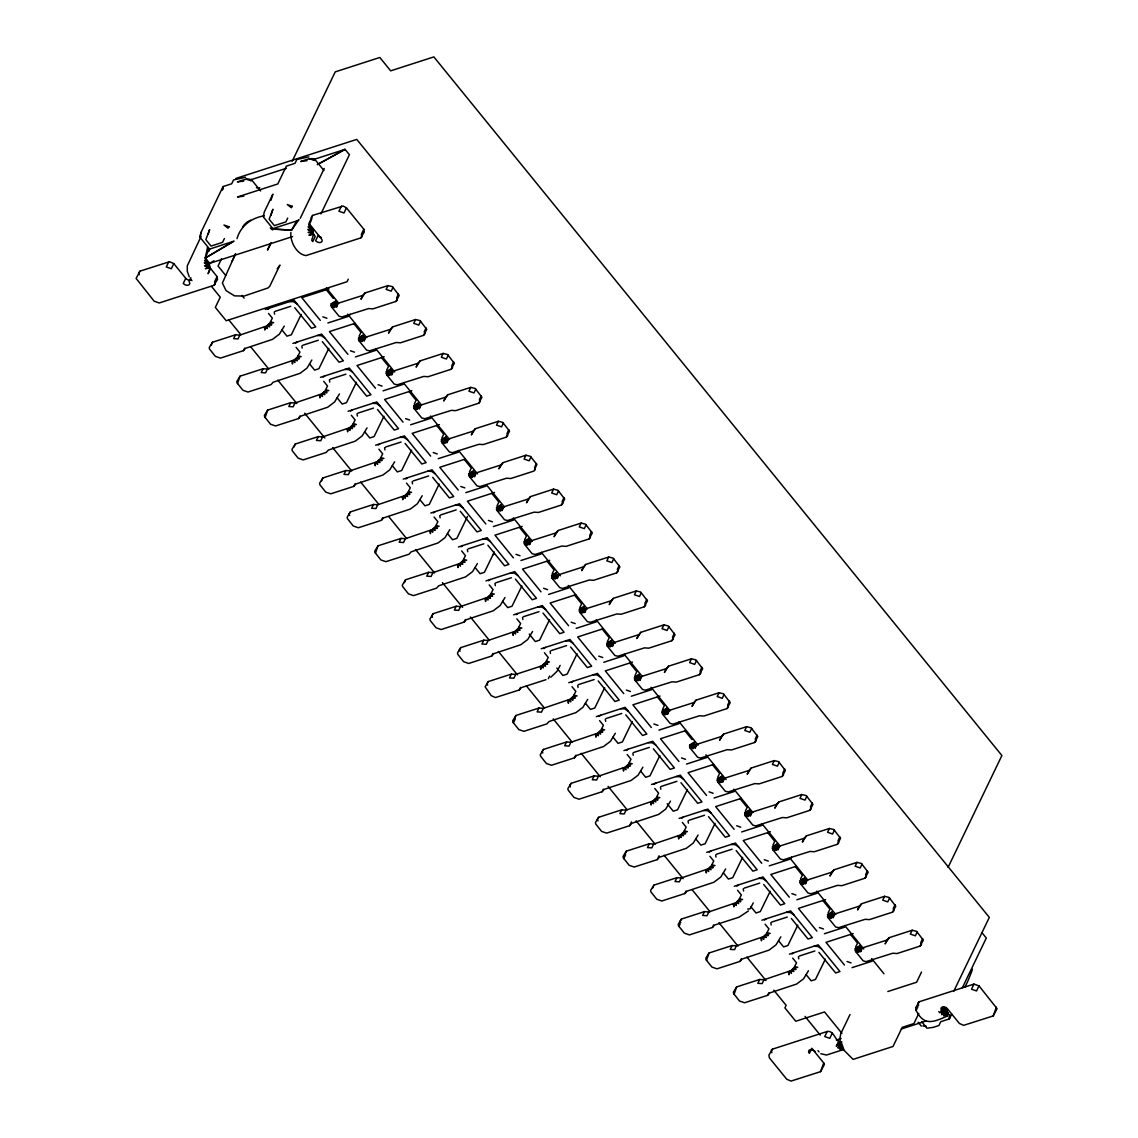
<?xml version="1.0" encoding="UTF-8"?>
<svg xmlns="http://www.w3.org/2000/svg" width="1138" height="1138" viewBox="0 0 1138 1138"><rect width="100%" height="100%" fill="white"/><g stroke="black" fill="none" stroke-linecap="round" stroke-linejoin="round"><path stroke-width="1.5" d="M290.859 232.422C290.062 241.526 296.378 254.215 305.994 255.595L360.661 237.942L361.813 237.117L361.372 234.343L363.819 229.236L346.436 207.87L343.121 206.021L312.623 215.409L311.215 217.557L311.912 219.008M200.971 232.465L200.046 237.216L200.971 232.465L223.062 186.561L231.697 183.773L233.546 179.946L245.566 177.272M222.365 190.16L223.062 186.561L223.361 188.752M274.244 311.997L274.599 314.216M301.84 345.924L302.182 348.143M329.423 379.85L329.778 382.069M357.005 413.777L357.36 416.01M384.601 447.718L384.957 449.937M412.184 481.644L412.539 483.863M439.766 515.571L440.122 517.79M467.362 549.498L467.718 551.717M494.945 583.424L495.3 585.657M522.527 617.365L522.883 619.584M550.123 651.292L550.479 653.511M577.706 685.218L578.061 687.437M605.302 719.145L605.644 721.378M632.884 753.086L633.24 755.305M660.467 787.012L660.822 789.231M688.063 820.939L688.419 823.158M715.646 854.866L716.001 857.085M743.228 888.792L743.583 891.026M770.824 922.733L771.18 924.952M798.407 956.66L798.762 958.879M208.154 234.286L209.605 229.677L205.836 239.649L211.042 246.064L222.55 242.351L224.399 238.525M270.944 200.316L272.864 194.171L264.272 212.024L263.347 216.775L263.575 215.623M270.972 215.381L272.907 209.236L269.137 219.207L274.343 225.623L285.866 221.91L287.701 218.083M270.275 227.913L272.665 229.961M324.245 168.438L300.29 218.226M972.193 969.405C973.602 967.144 966.262 985.878 964.626 987.243M349.736 315.254L350.106 314.33M791.138 858.123L791.507 857.199M210.558 268.596L208.098 273.703L210.032 267.828L205.338 268.668L209.634 266.918L204.57 265.794L209.378 265.965L204.299 262.935L209.292 265.012L204.527 260.289L209.364 264.13L209.605 263.376L205.267 258.042L234.087 241.114L208.837 249.35L205.267 258.042L209.364 264.13L210.032 267.828L217.073 276.619L217.514 279.393L213.916 285.325L159.235 302.964L154.185 301.229L136.105 278.397L139.974 271.157L169.562 261.712L173.801 263.603L185.736 278.298A3.812 2.546 25.7 0 0 190.786 280.048M277.188 268.838L279.948 265.097L269.72 286.307L267.985 287.957L244.044 296.065L234.499 295.866L226.064 290.617L222.379 283.063L235.552 253.746M548.345 678.689L549.597 675.986M271.015 242.65L267.501 250.076L270.645 243.731M168.751 261.868L166.29 266.961L171.34 268.71L173.801 263.603M201.099 236.405L187.272 265.865L187.301 271.37L189.278 276.947M185.736 278.298L183.289 283.405A3.812 2.546 25.7 0 0 188.339 285.14A3.812 2.546 25.7 0 0 189.036 281.541L190.885 277.715M221.554 258.753L218.055 266.036L225.651 275.396M217.073 276.619L214.613 281.712L215.054 284.5L213.916 285.325M264.116 215.879C251.299 217.785 240.602 226.035 236.989 238.653M292.153 161.368L335.226 71.879L379.822 57.483L390.69 70.841L433.848 56.9L1001.895 755.532L948.054 867.398M268.54 313.476L272.352 318.142L269.877 323.007L266.761 325.98L239.848 335.098L235.495 334.814L212.479 342.254L209.236 347.517L209.463 348.953L215.367 356.35L220.416 358.1L243.432 350.66L245.609 348.285L272.466 339.38L279.422 334.131L284.272 326.108M235.495 334.814L233.66 338.64L237.998 338.925L239.848 335.098M243.432 350.66L244.656 348.114M312.623 215.409L308.995 223.389L321.4 238.809A3.812 2.546 25.7 0 1 320.703 242.408A3.812 2.546 25.7 0 1 315.653 240.659L318.099 235.566A3.812 2.546 25.7 0 0 321.428 237.415M309.451 224.115L311.3 220.288M296.136 347.403L299.934 352.069L297.473 356.934L294.344 359.907L267.43 369.025L263.077 368.755L240.061 376.18L236.818 381.443L237.06 382.88L242.949 390.291L247.999 392.027L271.015 384.601L273.191 382.212L300.062 373.321L307.018 368.058L311.855 360.035M237.515 383.606L240.061 376.18M320.902 213.93L349.409 154.697L345.056 149.363L313.163 159.661M263.077 368.755L261.242 372.581L265.595 372.851L267.43 369.025M341.386 206.12L338.939 211.227L343.989 212.962L346.436 207.87M301.214 314.458L291.328 334.785L287.004 336.179L281.968 329.977M323.718 381.33L327.516 386.01L325.055 390.875L321.926 393.833L295.027 402.966L290.674 402.681L267.658 410.107L264.414 415.37L264.642 416.821L270.531 424.218L275.581 425.953L298.611 418.528L300.788 416.138L327.644 407.248L334.6 401.984L339.437 393.961M265.111 417.532L267.658 410.107M360.661 237.942L364.26 232.01L363.819 229.236M348.285 279.18L347.062 281.726L226.206 320.745L215.338 307.388L220.246 297.189L211.568 286.506M338.299 303.32L336.464 307.146L337.246 303.547L362.809 295.396L364.985 293.007L388.001 285.581L392.397 286.662L399.182 295.467L395.939 301.428L372.908 308.867L368.57 308.583L341.955 316.947L339.039 316.222L331.428 306.876L335.482 302.608L335.824 300.887L330.845 304.159L335.497 301.826L330.831 305.724L335.482 302.608L337.246 303.547L334.344 307.601L336.393 303.505L332.637 307.502L335.781 303.177L331.428 306.876M290.674 402.681L288.824 406.508L293.177 406.792L295.027 402.966M328.797 348.384L318.91 368.712L314.6 370.106L309.55 363.904M298.611 418.528L299.835 415.982M362.809 295.396L360.959 299.223L364.985 293.007M351.315 415.256L355.113 419.936L352.652 424.801L349.522 427.774L322.609 436.892L318.256 436.608L295.24 444.048L291.997 449.311L292.224 450.748L298.128 458.145L303.177 459.894L326.193 452.455L328.37 450.065L355.227 441.174L362.197 435.911L367.033 427.888M359.096 336.208L360.931 332.381L353.875 323.69M388.001 285.581L386.166 289.408L391.216 291.143L393.051 287.317M365.881 337.246L364.046 341.073L364.829 337.474L390.391 329.337L392.567 326.947L415.583 319.508L419.979 320.589L426.764 329.394L423.521 335.354L400.505 342.794L396.152 342.51L369.537 350.874L366.621 350.148L359.025 340.803L363.065 336.535L363.406 334.814L358.442 338.086L363.079 335.753L358.413 339.65L363.065 336.535L364.829 337.474L361.941 341.528L363.975 337.431L360.22 341.443L363.378 337.104L359.025 340.803M318.256 436.608L316.421 440.434L320.76 440.719L322.609 436.892M398.485 294.002L396.636 297.829L397.333 299.991L395.939 301.428M356.379 382.325L346.507 402.639L342.182 404.033L337.147 397.831M390.391 329.337L388.556 333.164L392.567 326.947M378.897 449.183L382.695 453.863L380.234 458.728L377.105 461.701L350.191 470.819L345.852 470.535L322.822 477.974L319.593 483.237L319.821 484.674L325.71 492.071L330.76 493.821L353.776 486.381L355.952 483.991L382.823 475.101L389.779 469.852L394.616 461.829M386.678 370.135L388.527 366.308L381.472 357.631M415.583 319.508L413.748 323.334L418.798 325.084L420.633 321.257M393.478 371.173L391.628 374.999L392.425 371.401L417.973 363.264L420.15 360.874L443.18 353.434L447.561 354.53L454.361 363.321L451.103 369.281L428.087 376.721L423.734 376.436L397.134 384.815L394.217 384.075L386.607 374.729L390.661 370.462L391.003 368.74L386.024 372.026L390.675 369.679L385.995 373.591L390.661 370.462L392.425 371.401L389.523 375.455L391.557 371.358L387.816 375.369L390.96 371.045L386.607 374.729M345.852 470.535L344.003 474.361L348.356 474.646L350.191 470.819M426.067 327.929L424.232 331.755L424.915 333.918L423.521 335.354M383.975 416.252L374.089 436.579L369.779 437.974L364.729 431.771M353.776 486.381L355.013 483.835M417.973 363.264L416.138 367.09L420.15 360.874M406.479 483.124L410.292 487.789L407.817 492.654L404.687 495.627L377.788 504.746L373.435 504.475L350.419 511.901L347.175 517.164L347.403 518.601L353.292 526.012L358.342 527.748L381.372 520.322L383.549 517.932L410.405 509.027L417.361 503.778L422.198 495.755M414.275 404.061L416.11 400.235L409.054 391.557M443.18 353.434L441.331 357.261L446.381 359.011L448.23 355.184M421.06 405.1L419.225 408.926L420.007 405.327L445.57 397.19L447.746 394.801L470.762 387.375L475.158 388.456L481.943 397.247L478.7 403.222L455.684 410.647L451.331 410.363L424.716 418.741L421.8 418.016L414.189 408.656L418.243 404.403L418.585 402.667L413.606 405.953L418.258 403.62L413.592 407.518L418.243 404.403L420.007 405.327L417.105 409.396L419.154 405.284L415.398 409.296L418.556 404.972L414.189 408.656M373.435 504.475L371.585 508.288L375.938 508.572L377.788 504.746M453.649 361.856L451.814 365.682L452.511 367.844L451.103 369.281M411.558 450.179L401.671 470.506L397.361 471.9L392.311 465.698M381.372 520.322L382.596 517.762M445.57 397.19L443.72 401.017L447.746 394.801M434.076 517.05L437.874 521.73L435.413 526.581L432.284 529.554L405.37 538.687L401.017 538.402L378.001 545.827L374.758 551.091L374.985 552.527L380.889 559.939L385.938 561.674L408.955 554.249L411.131 551.859L438.002 542.968L444.958 537.705L449.795 529.682M375.455 553.253L378.001 545.827M441.857 437.988L443.706 434.175L436.636 425.484M470.762 387.375L468.927 391.202L473.977 392.937L475.812 389.111M448.656 439.026L446.807 442.853L447.59 439.268L473.152 431.117L475.328 428.727L498.344 421.302L502.74 422.383L509.525 431.188L506.282 437.148L483.266 444.574L478.913 444.304L452.298 452.668L449.382 451.942L441.786 442.582L445.826 438.329L446.181 436.608L441.203 439.88L445.84 437.547L441.174 441.444L445.826 438.329L447.59 439.268L444.702 443.322L446.736 439.211L442.981 443.223L446.139 438.898L441.786 442.582M401.017 538.402L399.182 542.229L403.535 542.513L405.37 538.687M481.246 395.796L479.397 399.623L480.094 401.785L478.7 403.222M439.14 484.105L429.268 504.433L424.943 505.827L419.908 499.625M473.152 431.117L471.317 434.944L475.328 428.727M461.658 550.977L465.456 555.657L462.995 560.522L459.866 563.495L432.952 572.613L428.613 572.329L405.583 579.754L402.354 585.032L402.582 586.468L408.471 593.865L413.521 595.615L436.537 588.175L438.713 585.786L465.584 576.895L472.54 571.632L477.377 563.609M469.439 471.929L471.288 468.102L464.233 459.411M498.344 421.302L496.509 425.128L501.559 426.864L503.394 423.037M476.239 472.967L474.39 476.794L475.186 473.195L500.748 465.058L502.925 462.668L525.941 455.228L530.322 456.31L536.88 464.375L534.49 469.809M428.613 572.329L426.764 576.155L431.117 576.44L432.952 572.613M508.828 429.723L506.993 433.55L507.676 435.712L506.282 437.148M467.49 516.467L456.85 538.359L452.54 539.753L447.49 533.551M500.748 465.058L498.899 468.87L502.925 462.668M489.24 584.904L493.053 589.584L490.578 594.449L487.448 597.422L460.549 606.54L456.196 606.255L433.18 613.695L429.936 618.958L430.164 620.395L436.067 627.792L441.103 629.542L464.133 622.102L466.31 619.712L493.167 610.822L500.123 605.572L504.973 597.535M497.036 505.855L498.871 502.029L491.815 493.351M525.941 455.228L524.092 459.055L529.142 460.79L530.991 456.978M503.821 506.894L501.986 510.72L502.768 507.121L528.331 498.985L530.507 496.595L553.523 489.155L557.919 490.236L564.704 499.041L561.461 505.002L538.445 512.441L534.092 512.157L507.477 520.535L504.561 519.796L496.965 510.45L501.005 506.182L501.346 504.461L496.381 507.733L501.019 505.4L496.353 509.312L501.005 506.182L502.768 507.121L499.881 511.175L501.915 507.079L498.16 511.09L501.317 506.751L496.965 510.45M456.196 606.255L454.361 610.082L458.699 610.366L460.549 606.54M536.425 463.65L534.576 467.476L535.273 469.638L533.878 471.075L510.848 478.515L506.51 478.23L479.895 486.595L476.978 485.869L469.368 476.523L473.422 472.256L473.764 470.535L468.785 473.806L473.436 471.473L468.756 475.371L473.422 472.256L475.186 473.195L472.284 477.249L474.333 473.152L470.577 477.163L473.721 472.825L469.368 476.523M494.319 551.973L484.432 572.3L480.122 573.694L475.087 567.492M464.133 622.102L465.357 619.556M528.331 498.985L526.481 502.811L530.507 496.595M516.837 618.844L520.635 623.51L518.174 628.375L515.045 631.348L488.131 640.466L483.778 640.182L460.762 647.622L457.519 652.885L457.746 654.322L463.65 661.719L468.7 663.468L491.716 656.029L493.892 653.653L520.763 644.748L527.719 639.499L532.556 631.476M524.618 539.782L526.467 535.955L519.397 527.278M553.523 489.155L551.688 492.982L556.738 494.731L558.573 490.905M483.778 640.182L481.943 644.008L486.296 644.293L488.131 640.466M531.418 540.82L529.568 544.647L530.351 541.048L555.913 532.911L558.089 530.521L581.12 523.096L585.501 524.177L592.301 532.968L589.043 538.943L566.027 546.368L561.674 546.084L535.059 554.462L532.143 553.722L524.547 544.377L528.601 540.123L528.942 538.388L523.964 541.674L528.601 539.327L523.935 543.239L528.601 540.123L530.351 541.048L527.463 545.102L529.497 541.005L525.742 545.017L528.9 540.692L524.547 544.377M564.007 497.576L562.158 501.403L562.855 503.565L561.461 505.002M521.901 585.899L512.029 606.227L507.704 607.621L502.669 601.419M491.716 656.029L492.939 653.482M555.913 532.911L554.078 536.738L558.089 530.521M544.419 652.771L548.217 657.437L545.756 662.302L541.404 666L515.713 674.393L511.375 674.123L488.344 681.548L485.115 686.811L491.232 695.659L495.471 697.551L519.298 689.969L521.474 687.58L545.984 679.671M552.215 573.708L554.05 569.882L546.994 561.205M581.12 523.096L579.27 526.908L584.32 528.658L586.17 524.831M511.375 674.123L509.525 677.949L513.878 678.22L515.713 674.393M559 574.747L557.165 578.573L557.947 574.989L583.51 566.838L585.686 564.448L608.702 557.023L613.083 558.104L619.883 566.895L616.64 572.869L593.609 580.295L589.271 580.01L562.656 588.389L559.74 587.663L552.129 578.303L556.183 574.05L556.525 572.314L551.546 575.6L556.197 573.268L551.517 577.165L556.183 574.05L557.947 574.989L555.045 579.043L557.094 574.932L553.338 578.943L556.482 574.619L552.129 578.303M591.589 531.517L589.754 535.329L590.451 537.492L589.043 538.943M549.498 619.826L539.611 640.153L535.301 641.548L529.241 634.108M519.298 689.969L520.535 687.409M583.51 566.838L581.66 570.664L585.686 564.448M572.001 686.698L575.814 691.378L573.339 696.243L570.209 699.201L543.31 708.334L538.957 708.049L515.941 715.475L512.697 720.738L512.925 722.189L518.828 729.586L523.878 731.321L546.894 723.896L549.071 721.506L575.928 712.616L582.884 707.352L587.734 699.329M513.394 722.9L515.23 719.074M579.797 607.649L581.632 603.823L574.576 595.131M608.702 557.023L606.853 560.849L611.903 562.585L613.752 558.758M538.957 708.049L537.122 711.876L541.46 712.16L543.31 708.334M586.582 608.688L584.747 612.514L585.529 608.915L611.092 600.764L613.268 598.375L636.284 590.949L640.68 592.03L647.465 600.836L644.222 606.796L621.206 614.236L616.853 613.951L590.238 622.315L587.322 621.59L579.726 612.244L583.766 607.976L584.107 606.255L579.142 609.527L583.78 607.194L579.114 611.092L583.766 607.976L585.529 608.915L582.642 612.969L584.676 608.873L580.921 612.87L584.079 608.546L579.726 612.244M560.138 665.403L557.051 671.306L550.792 677.252M619.186 565.444L617.337 569.27L618.034 571.432L616.64 572.869M577.08 653.753L567.208 674.08L562.883 675.474L556.838 668.034M611.092 600.764L609.257 604.591L613.268 598.375M599.598 720.624L603.396 725.304L600.935 730.169L597.806 733.142L570.892 742.26L566.539 741.976L543.523 749.416L540.28 754.679L540.522 756.116L546.411 763.513L551.461 765.262L574.477 757.823L576.653 755.433L603.524 746.542L610.48 741.279L615.317 733.256M607.379 641.576L609.228 637.749L602.158 629.058M636.284 590.949L634.449 594.776L639.499 596.511L641.334 592.685M614.179 642.614L612.329 646.441L613.126 642.842L638.674 634.705L640.85 632.315L663.881 624.876L668.262 625.957L675.062 634.762L671.804 640.722L648.788 648.162L644.435 647.878L617.834 656.242L614.904 655.516L607.308 646.171L611.362 641.903L611.703 640.182L606.725 643.454L611.376 641.121L606.696 645.018L611.362 641.903L613.126 642.842L610.224 646.896L612.258 642.799L608.517 646.811L611.661 642.472L607.308 646.171M566.539 741.976L564.704 745.803L569.057 746.087L570.892 742.26M646.768 599.37L644.933 603.197L645.616 605.359L644.222 606.796M604.676 687.693L594.79 708.007L590.466 709.401L585.43 703.199M574.477 757.823L575.7 755.276M638.674 634.705L636.839 638.532L640.85 632.315M627.18 754.551L630.978 759.231L628.517 764.096L625.388 767.069L598.488 776.187L594.136 775.903L571.12 783.342L567.876 788.606L568.104 790.042L573.993 797.439L579.043 799.189L602.073 791.749L604.25 789.359L631.106 780.469L638.062 775.22L642.899 767.197M634.976 675.503L636.811 671.676L629.755 662.999M663.881 624.876L662.032 628.702L667.081 630.452L668.931 626.625M641.761 676.541L639.926 680.368L640.708 676.769L666.271 668.632L668.447 666.242L691.463 658.802L695.859 659.898L702.644 668.689L699.401 674.649L676.37 682.089L672.032 681.804L645.417 690.183L642.501 689.443L634.89 680.097L638.944 675.83L639.286 674.109L634.307 677.394L638.959 675.047L634.293 678.959L638.944 675.83L640.708 676.769L637.806 680.823L639.855 676.726L636.099 680.737L639.243 676.413L634.89 680.097M594.136 775.903L592.286 779.729L596.639 780.014L598.488 776.187M674.35 633.297L672.515 637.124L673.212 639.286L671.804 640.722M632.259 721.62L622.372 741.948L618.062 743.342L613.012 737.14M602.073 791.749L603.296 789.203M666.271 668.632L664.421 672.458L668.447 666.242M654.777 788.492L658.575 793.158L656.114 798.023L652.984 800.996L626.071 810.114L621.718 809.843L598.702 817.269L595.459 822.532L595.686 823.969L601.589 831.38L606.639 833.116L629.655 825.69L631.832 823.3L658.689 814.395L665.659 809.146L670.495 801.124M662.558 709.429L664.393 705.603L657.337 696.925M691.463 658.802L689.628 662.629L694.678 664.379L696.513 660.552M669.343 710.468L667.508 714.294L668.291 710.695L693.853 702.559L696.029 700.169L719.045 692.743L723.441 693.824L730.226 702.615L726.983 708.59L703.967 716.015L699.614 715.731L672.999 724.109L670.083 723.384L662.487 714.024L666.527 709.771L666.868 708.035L661.903 711.321L666.541 708.988L661.875 712.886L666.527 709.771L668.291 710.695L665.403 714.764L667.437 710.653L663.682 714.664L666.84 710.34L662.487 714.024M621.718 809.843L619.883 813.656L624.221 813.94L626.071 810.114M701.947 667.224L700.098 671.05L700.795 673.212L699.401 674.649M659.841 755.547L649.969 775.874L645.644 777.268L640.609 771.066M629.655 825.69L631.49 821.864M693.853 702.559L692.018 706.385L696.029 700.169M682.359 822.418L686.157 827.098L683.696 831.949L680.567 834.922L653.653 844.055L649.314 843.77L626.284 851.196L623.055 856.459L623.283 857.896L629.172 865.307L634.222 867.042L657.238 859.617L659.414 857.227L686.285 848.336L693.241 843.073L698.078 835.05M623.738 858.621L625.587 854.794M719.045 692.743L717.21 696.57L722.26 698.305L724.095 694.479M696.94 744.394L695.09 748.221L695.887 744.636L721.435 736.485L723.612 734.095L746.642 726.67L751.023 727.751L757.823 736.556L754.565 742.517L731.549 749.942L727.196 749.672L700.595 758.036L697.679 757.311L690.069 747.951L694.123 743.697L694.465 741.976L689.486 745.248L694.137 742.915L689.457 746.812L694.123 743.697L695.887 744.636L692.985 748.69L695.019 744.579L691.278 748.591L694.422 744.266L690.069 747.951M649.314 843.77L647.465 847.597L651.818 847.881L653.653 844.055M729.529 701.164L727.694 704.991L728.377 707.153L726.983 708.59M687.437 789.473L677.551 809.801L673.241 811.195L667.181 803.755M657.238 859.617L659.087 855.79M721.435 736.485L719.6 740.312L723.612 734.095M709.941 856.345L713.754 861.025L711.278 865.89L708.149 868.863L681.249 877.981L676.897 877.697L653.881 885.122L650.637 890.4L650.865 891.836L656.754 899.233L661.804 900.983L684.834 893.543L687.011 891.154L713.867 882.263L720.823 877L725.66 868.977M717.737 777.297L719.572 773.47L712.516 764.779M746.642 726.67L744.793 730.496L749.842 732.232L751.692 728.405M724.522 778.335L722.687 782.162L723.469 778.563L749.032 770.426L751.208 768.036L774.224 760.597L778.62 761.678L785.405 770.483L782.162 776.443L759.146 783.883L754.793 783.598L728.178 791.963L725.262 791.237L717.651 781.891L721.705 777.624L722.047 775.903L717.068 779.174L721.72 776.841L717.054 780.739L721.705 777.624L723.469 778.563L720.567 782.617L722.616 778.52L718.86 782.531L722.018 778.193L717.651 781.891M676.897 877.697L675.047 881.523L679.4 881.808L681.249 877.981M757.111 735.091L755.276 738.918L755.973 741.08L754.565 742.517M715.02 823.4L705.133 843.727L700.823 845.121L695.773 838.919M684.834 893.543L686.058 890.997M749.032 770.426L747.182 774.238L751.208 768.036M737.538 890.272L741.336 894.952L738.875 899.817L735.745 902.79L708.832 911.908L704.479 911.623L681.463 919.063L678.22 924.326L678.447 925.763L684.351 933.16L689.4 934.91L712.416 927.47L714.593 925.08L739.103 917.171L748.42 910.941M678.917 926.488L680.14 923.928M745.319 811.223L747.168 807.397L740.098 798.72M774.224 760.597L772.389 764.423L777.439 766.159L779.274 762.346M752.118 812.262L750.269 816.088L751.052 812.489L776.614 804.353L778.79 801.963L801.806 794.523L806.202 795.604L812.987 804.41L809.744 810.37L786.728 817.809L782.375 817.525L755.76 825.904L752.844 825.164L745.248 815.818L749.288 811.55L749.643 809.829L744.665 813.101L749.302 810.768L744.636 814.68L749.288 811.55L751.052 812.489L748.164 816.543L750.198 812.447L746.443 816.458L749.601 812.119L745.248 815.818M704.479 911.623L702.644 915.45L706.997 915.734L708.832 911.908M784.708 769.018L782.859 772.844L783.556 775.006L782.162 776.443M742.602 857.341L732.73 877.668L728.405 879.062L723.37 872.86M712.416 927.47L713.64 924.924M776.614 804.353L774.779 808.179L778.79 801.963M765.12 924.212L768.918 928.878L766.457 933.743L763.328 936.716L736.414 945.834L732.075 945.55L709.045 952.99L705.816 958.253L706.044 959.69L711.933 967.087L716.983 968.836L739.999 961.397L742.175 959.021L769.046 950.116L776.002 944.867L780.839 936.844M706.499 960.415L709.045 952.99M772.901 845.15L774.75 841.323L767.695 832.646M801.806 794.523L799.971 798.35L805.021 800.099L806.856 796.273M779.701 846.188L777.851 850.015L778.648 846.416L804.21 838.279L806.387 835.889L829.403 828.464L833.784 829.545L840.584 838.336L837.34 844.311L814.31 851.736L809.971 851.452L783.357 859.83L780.44 859.09L772.83 849.745L776.884 845.491L777.226 843.756L772.247 847.042L776.898 844.695L772.218 848.607L776.884 845.491L778.648 846.416L775.746 850.47L777.795 846.373L774.039 850.385L777.183 846.06L772.83 849.745M732.075 945.55L730.226 949.377L734.579 949.661L736.414 945.834M753.256 902.903L750.17 908.807L747.709 909.049M812.29 802.944L810.455 806.771L811.138 808.933L809.744 810.37M770.198 891.267L760.312 911.595L756.002 912.989L750.952 906.787M739.999 961.397L741.236 958.85M804.21 838.279L802.361 842.106L806.387 835.889M792.702 958.139L796.515 962.805L794.04 967.67L790.91 970.643L764.011 979.761L759.658 979.491L736.642 986.916L733.398 992.18L733.626 993.616L739.515 1001.027L744.565 1002.763L767.595 995.337L769.772 992.948L796.628 984.057L803.584 978.794L808.435 970.771M734.095 994.342L736.642 986.916M800.498 879.077L802.333 875.25L795.277 866.573M829.403 828.464L827.554 832.276L832.603 834.026L834.453 830.199M807.283 880.115L805.448 883.942L806.23 880.357L831.793 872.206L833.969 869.816L856.985 862.391L861.381 863.472L868.166 872.263L864.923 878.237L841.907 885.663L837.554 885.378L810.939 893.757L808.023 893.031L800.427 883.671L804.466 879.418L804.808 877.683L799.843 880.968L804.481 878.636L799.815 882.533L804.466 879.418L806.23 880.357L803.343 884.411L805.377 880.3L801.621 884.311L804.779 879.987L800.427 883.671M759.658 979.491L757.823 983.317L762.161 983.588L764.011 979.761M839.887 836.885L838.037 840.698L838.734 842.86L837.34 844.311M797.781 925.194L787.894 945.522L783.584 946.916L778.548 940.713M767.595 995.337L768.819 992.777M831.793 872.206L829.943 876.032L833.969 869.816M828.08 913.017L829.929 909.191L822.859 900.499M856.985 862.391L855.15 866.217L860.2 867.953L862.035 864.126M834.879 914.056L833.03 917.882L833.813 914.283L859.375 906.133L861.551 903.743L884.582 896.317L888.963 897.398L895.762 906.204L892.505 912.164L869.489 919.604L865.136 919.319L838.521 927.683L835.605 926.958L828.009 917.612L832.063 913.345L832.404 911.623L827.426 914.895L832.063 912.562L827.397 916.46L832.063 913.345L833.813 914.283L830.925 918.338L832.959 914.241L829.204 918.238L832.362 913.914L828.009 917.612M841.779 1041.924C835.335 1043.518 834.709 1029.947 827.198 1031.483L772.531 1049.136L768.918 1055.054L769.373 1057.828L786.742 1079.208L790.981 1081.1L820.569 1071.655L823.727 1062.963L811.778 1048.269L809.331 1053.361A3.812 2.546 25.7 0 1 810.028 1049.762A3.812 2.546 25.7 0 1 815.078 1051.512M867.469 870.812L865.62 874.638L866.317 876.801L864.923 878.237M825.363 959.121L815.491 979.448L811.166 980.842L806.131 974.64M859.375 906.133L857.54 909.959L861.551 903.743M855.676 946.944L857.511 943.118L850.456 934.426M884.582 896.317L882.732 900.144L887.782 901.879L889.617 898.053M862.462 947.982L860.627 951.809L861.409 948.21L886.971 940.073L889.148 937.684L912.164 930.244L916.545 931.325L923.345 940.13L920.101 946.091L897.071 953.53L892.733 953.246L866.118 961.61L863.201 960.885L855.591 951.539L859.645 947.271L859.987 945.55L855.008 948.822L859.659 946.489L854.979 950.386L859.645 947.271L861.409 948.21L858.507 952.264L860.556 948.167L856.8 952.179L859.944 947.84L855.591 951.539M827.198 1031.483L824.737 1036.576L829.787 1038.325L832.248 1033.219M895.051 904.738L893.216 908.565L893.913 910.727L892.505 912.164M820.569 1071.655L824.424 1064.414L823.727 1062.963M850.015 1014.513L840.811 1033.645L839.816 1038.61L840.683 1044.044M886.971 940.073L885.122 943.9L889.148 937.684M838.763 1041.242L836.316 1046.334L839.375 1041.839L838.123 1048.155L840.015 1042.237L840.057 1049.321L840.655 1042.38L841.992 1049.762L841.267 1042.28L843.799 1049.449L826.529 1055.026L820.854 1053.731M912.164 930.244L910.315 934.07L915.365 935.82L917.214 931.994M922.648 938.665L920.798 942.492L921.495 944.654L920.101 946.091M921.524 972.037L916.616 982.236L887.839 991.525M943.53 1006.803L941.695 1010.629A3.812 2.546 25.7 0 1 942.392 1007.03A3.812 2.546 25.7 0 1 947.442 1008.766L959.391 1023.46L963.616 1025.352L993.218 1015.921L997.073 1008.681L978.993 985.849L973.943 984.1L919.276 1001.753L915.677 1007.671L916.118 1010.459C923.985 1026.049 933.004 1022.507 947.385 1016.006L945.749 1007.912L948.921 1014.968L945.365 1008.481L942.349 1007.799M916.118 1010.459L917.953 1006.632M918.821 1013.375L913.914 1023.588L902.221 1027.358L893.017 1046.476L853.087 1059.378L843.315 1049.563M953.658 991.483L989.32 917.384L356.763 139.405L235.922 178.424M962.421 987.642L986.305 938.025L981.966 932.676M951.681 1014.157L949.391 1018.908L940.77 1021.696L938.921 1025.523L933.174 1027.372L926.887 1028.183L921.68 1021.768M973.943 984.1L971.496 989.207L976.546 990.942L978.993 985.849M996.376 1007.215L993.218 1015.921M231.896 261.569L235.538 254.115M296.605 221.014L291.584 230.161L271.441 229.051L296.605 221.014A3.812 1.622 -39.1 0 0 298.995 219.606L291.584 230.161L272.138 228.909M139.974 271.157L138.566 273.291L139.263 274.756M212.479 342.254L211.312 345.127M295.24 444.048L294.073 446.921M322.822 477.974L321.656 480.848M350.419 511.901L349.01 514.035L349.707 515.5M405.583 579.754L404.417 582.642M433.18 613.695L431.771 615.829L432.468 617.294M460.762 647.622L459.354 649.755L460.065 651.221M488.344 681.548L486.95 683.696L487.647 685.147M515.941 715.475L514.774 718.363M543.523 749.416L542.115 751.549L542.826 753.015M571.12 783.342L569.711 785.476L570.408 786.941M598.702 817.269L597.294 819.403L597.991 820.868M626.284 851.196L625.118 854.083M653.881 885.122L652.7 888.01M681.463 919.063L680.055 921.197L680.752 922.662M267.885 309.308L269.606 308.071M295.467 343.235L297.189 341.997M323.064 377.162L324.785 375.924M350.646 411.088L352.367 409.865M378.229 445.029L379.95 443.792M405.825 478.956L407.546 477.718M433.407 512.882L435.129 511.645M460.99 546.809L462.711 545.571M488.586 580.736L490.307 579.512M516.168 614.676L517.89 613.439M543.751 648.603L545.472 647.366M571.347 682.53L573.068 681.292M598.929 716.456L600.651 715.233M626.526 750.397L628.247 749.16M654.108 784.324L655.829 783.086M681.69 818.25L683.412 817.013M709.287 852.177L711.008 850.94M736.869 886.104L738.59 884.88M764.452 920.045L766.173 918.807M792.048 953.971L793.769 952.734M233.304 241.441L205.267 258.042L207.159 249.25A3.812 1.622 -39.1 0 0 208.837 249.35M214.029 260.758L209.605 263.376L292.608 236.576M317.687 164.455L345.056 149.363L317.232 164.64M772.531 1049.136L771.379 1049.961L771.82 1052.735M919.276 1001.753L918.124 1002.578L918.565 1005.352M494.561 554.178L493.295 554.69M246.093 179.121L251.142 180.871C250.175 176.518 240.502 181.127 237.458 181.909L243.731 181.098M309.394 158.68L314.444 160.43C313.476 156.077 303.803 160.7 300.759 161.468L307.032 160.671M251.057 179.704L286.307 168.324M265.282 309.465L294.059 300.176L315.781 326.891L311.471 328.285L294.742 307.715M329.01 288.896L301.826 297.658L320.29 320.375M275.168 311.328L290.702 306.321M327.872 322.993L348.015 316.478M292.879 343.392L321.656 334.103L343.377 360.817L339.053 362.211L322.324 341.642M354.999 323.334L329.423 331.599L347.887 354.302M302.751 345.269L318.284 340.248M355.454 356.919L375.597 350.419M320.461 377.318L349.238 368.029L370.96 394.744L366.649 396.138L349.921 375.568M384.189 356.749L357.005 365.526L375.469 388.229M330.333 379.196L345.881 374.174M383.051 390.846L403.193 384.345M348.057 411.259L376.82 401.956L398.542 428.685L394.232 430.079L377.503 409.495M411.771 390.675L384.587 399.452L403.051 422.155M357.929 413.122L373.463 408.101M410.633 424.773L430.776 418.272M375.64 445.186L404.417 435.897L426.138 462.611L421.814 464.005L405.085 443.436M439.353 424.602L412.184 433.379L430.648 456.096M385.512 447.049L401.06 442.042M438.215 458.699L458.358 452.199M403.222 479.112L431.999 469.823L453.721 496.538L449.41 497.932L432.682 477.363M465.342 459.055L439.766 467.32L458.23 490.023M413.108 480.976L428.642 475.969M465.812 492.64L485.954 486.139M430.818 513.039L459.581 503.75L481.303 530.464L476.993 531.859L460.264 511.289M494.532 492.47L467.362 501.246L485.826 523.949M440.691 514.917L456.224 509.895M493.394 526.567L513.537 520.066M458.401 546.965L487.178 537.677L508.899 564.391L504.575 565.785L487.861 545.216M522.114 526.396L494.945 535.173L513.409 557.876M468.273 548.843L483.821 543.822M520.976 560.493L541.119 553.993M485.983 580.906L514.76 571.617L536.482 598.332L532.171 599.726L515.443 579.142M549.711 560.323L522.527 569.1L540.991 591.817M495.869 582.77L511.403 577.748M548.573 594.42L568.716 587.919M513.579 614.833L542.357 605.544L564.078 632.259L559.754 633.653L543.025 613.083M575.7 594.776L550.123 603.026L568.587 625.744M523.452 616.696L538.985 611.689M576.155 628.361L596.298 621.846M541.162 648.76L569.939 639.471L591.66 666.185L587.35 667.579L570.622 647.01M603.282 628.702L577.706 636.967L596.17 659.67M551.034 650.637L566.582 645.616M603.752 662.288L623.88 655.787M568.744 682.686L597.521 673.397L619.243 700.112L614.933 701.506L598.204 680.937M632.472 662.117L605.288 670.894L623.752 693.597M578.63 684.564L594.164 679.542M631.334 696.214L651.477 689.713M596.34 716.627L625.118 707.324L646.839 734.053L642.515 735.447L625.786 714.863M660.054 696.043L632.884 704.82L651.349 727.523M606.213 718.491L621.746 713.469M658.916 730.141L679.059 723.64M623.923 750.554L652.7 741.265L674.421 767.979L670.111 769.373L653.383 748.804M686.043 730.496L660.467 738.747L678.931 761.464M633.795 752.417L649.343 747.41M686.513 764.067L706.655 757.567M651.519 784.48L680.282 775.191L702.004 801.906L697.694 803.3L680.965 782.731M713.64 764.423L688.049 772.688L706.513 795.391M661.391 786.344L676.925 781.337M714.095 798.008L734.238 791.507M679.101 818.407L707.879 809.118L729.6 835.833L725.276 837.227L708.547 816.657M741.222 798.35L715.646 806.614L734.11 829.318M688.974 820.285L704.507 815.263M741.677 831.935L761.82 825.434M706.684 852.334L735.461 843.045L757.183 869.759L752.872 871.153L736.144 850.584M770.412 831.764L743.228 840.541L761.692 863.244M716.57 854.211L732.104 849.19M769.274 865.862L789.416 859.361M734.28 886.274L763.043 876.985L784.765 903.7L780.455 905.094L763.726 884.51M796.401 866.217L770.824 874.468L789.288 897.185M744.152 888.138L759.686 883.116M796.856 899.788L816.999 893.287M761.863 920.201L790.64 910.912L812.361 937.627L808.037 939.021L791.323 918.451M825.576 899.632L798.407 908.394L816.871 931.112M771.735 922.065L787.283 917.057M824.438 933.729L844.581 927.214M789.445 954.128L818.222 944.839L839.944 971.553L835.633 972.947L818.905 952.378M853.173 933.558L825.989 942.335L844.453 965.038M799.331 956.005L814.865 950.984M852.035 967.656L872.177 961.155M836.33 1040.018L841.124 1038.468M901.296 1029.022L926.19 1020.971M259.08 187.884L259.777 187.742L256.391 187.798M289.749 301.57L293.746 301.755L297.317 304.173M317.331 335.497L321.343 335.682L324.913 338.114M344.928 369.423L348.925 369.608L352.496 372.041M372.51 403.35L376.522 403.549L380.078 405.967M400.092 437.291L404.104 437.476L407.674 439.894M427.689 471.217L431.686 471.402L435.257 473.835M455.271 505.144L459.283 505.329L462.839 507.761M482.853 539.071L486.865 539.27L490.435 541.688M510.45 572.997L514.447 573.196L518.018 575.615M538.032 606.938L542.044 607.123L545.614 609.541M565.614 640.865L569.626 641.05L573.196 643.482M593.211 674.791L597.208 674.976L600.779 677.409M620.793 708.718L624.805 708.917L628.375 711.335M648.39 742.659L652.387 742.844L655.957 745.262M675.972 776.585L679.983 776.77L683.54 779.203M703.554 810.512L707.566 810.697L711.136 813.129M731.151 844.439L735.148 844.638L738.718 847.056M758.733 878.365L762.745 878.564L766.301 880.983M786.315 912.306L790.327 912.491L793.897 914.909M813.912 946.233L817.909 946.418L821.48 948.85M308.882 156.845L296.847 159.505L294.998 163.331L286.363 166.12L277.786 183.972L237.501 196.974L243.774 196.163M326.919 318.242L322.879 316.848M354.501 352.168L350.461 350.774M382.084 386.095L378.044 384.701M409.68 420.022L405.64 418.628M437.262 453.948L433.222 452.554M464.845 487.889L460.805 486.495M492.441 521.816L488.401 520.422M520.023 555.742L515.983 554.348M547.62 589.669L543.58 588.275M575.202 623.61L571.162 622.216M602.784 657.536L598.744 656.142M630.381 691.463L626.341 690.069M657.963 725.39L653.923 723.996M685.545 759.316L681.506 757.922M713.142 793.257L709.102 791.863M740.724 827.184L736.684 825.79M768.306 861.11L764.267 859.716M795.903 895.037L791.863 893.643M823.485 928.978L819.445 927.584M851.082 962.904L847.042 961.51M922.861 1025.95L926.375 1026.334M270.503 321.969L273.575 322.651L269.009 324.074L271.826 324.771L267.942 325.084L269.692 326.805L266.761 325.98L267.316 328.598L265.524 326.706L264.87 330.034L264.343 327.189M298.099 355.895L301.157 356.578L296.591 358.001L299.408 358.712L295.524 359.011L297.274 360.732L294.344 359.907L294.898 362.524L293.12 360.632L292.452 363.961L291.94 361.116M325.681 389.836L328.754 390.519L324.188 391.927L327.004 392.638L323.121 392.937L324.871 394.658L321.926 393.833L322.495 396.451L320.703 394.559L320.048 397.887L319.522 395.057M353.264 423.763L356.336 424.446L351.77 425.854L354.587 426.565L350.703 426.878L352.453 428.599L349.522 427.774L350.077 430.392L348.285 428.485L347.631 431.828L347.118 428.983M380.86 457.689L383.919 458.372L379.352 459.795L382.169 460.492L378.285 460.805L380.035 462.526L377.105 461.701L377.674 464.318L375.881 462.412L375.213 465.755L374.701 462.91M408.442 491.616L411.515 492.299L406.949 493.721L409.765 494.418L405.882 494.731L407.632 496.453L404.687 495.627L405.256 498.245L403.464 496.353L402.809 499.682L402.283 496.837M436.025 525.557L439.097 526.225L434.531 527.648L437.348 528.359L433.464 528.658L435.214 530.379L432.284 529.554L432.838 532.171L431.06 530.28L430.392 533.608L429.88 530.763M463.621 559.483L466.694 560.166L462.113 561.575L464.944 562.286L461.046 562.599L462.796 564.306L459.866 563.495L460.435 566.112L458.642 564.206L457.974 567.549L457.462 564.704M491.203 593.41L494.276 594.093L489.71 595.515L492.526 596.212L488.643 596.525L490.393 598.247L487.448 597.422L488.017 600.039L486.225 598.133L485.57 601.476L485.044 598.631M518.8 627.337L521.858 628.02L517.292 629.442L520.109 630.139L516.225 630.452L517.975 632.173L515.045 631.348L515.599 633.966L513.821 632.074L513.153 635.402L512.641 632.557M546.382 661.263L549.455 661.946L544.889 663.369L547.705 664.08L543.822 664.379L545.571 666.1L542.627 665.275L543.196 667.892L541.404 666L540.749 669.329L540.223 666.484M573.965 695.204L577.037 695.887L572.471 697.295L575.287 698.007L571.404 698.305L573.154 700.026L570.209 699.201L570.778 701.819L568.986 699.927L568.331 703.256L567.805 700.425M601.561 729.131L604.619 729.814L600.053 731.222L602.87 731.933L598.986 732.246L600.736 733.967L597.806 733.142L598.36 735.76L596.582 733.854L595.914 737.196L595.402 734.351M629.143 763.057L632.216 763.74L627.65 765.163L630.466 765.86L626.583 766.173L628.332 767.894L625.388 767.069L625.957 769.686L624.165 767.78L623.51 771.123L622.984 768.278M656.726 796.984L659.798 797.667L655.232 799.089L658.049 799.786L654.165 800.099L655.915 801.821L652.984 800.996L653.539 803.613L651.747 801.721L651.092 805.05L650.58 802.205M684.322 830.925L687.38 831.594L682.814 833.016L685.631 833.727L681.747 834.026L683.497 835.747L680.567 834.922L681.136 837.54L679.343 835.648L678.675 838.976L678.163 836.131M711.904 864.852L714.977 865.534L710.411 866.943L713.227 867.654L709.344 867.967L711.094 869.674L708.149 868.863L708.718 871.48L706.926 869.574L706.271 872.917L705.745 870.072M739.487 898.778L742.559 899.461L737.993 900.883L740.81 901.581L736.926 901.893L738.676 903.615L735.745 902.79L736.3 905.407L734.522 903.501L733.854 906.844L733.341 903.999M767.083 932.705L770.156 933.388L765.575 934.81L768.406 935.507L764.508 935.82L766.258 937.541L763.328 936.716L763.897 939.334L762.104 937.442L761.436 940.77L760.924 937.925M794.665 966.631L797.738 967.314L793.172 968.737L795.988 969.448L792.105 969.747L793.855 971.468L790.91 970.643L791.479 973.26L789.687 971.368L789.032 974.697L788.506 971.852M314.458 158.893L323.917 170.515M938.807 1011.554L939.903 1012.891L942.961 1008.396L941.709 1014.712L943.601 1008.794L943.644 1015.878L944.241 1008.937L945.578 1016.319L944.853 1008.837L947.385 1016.006M251.157 179.335L260.616 190.956M326.378 287.985L338.697 303.135M347.659 314.145L366.692 337.559M375.654 348.584L394.687 371.984M403.634 383.008L421.558 405.043M430.505 416.053L449.538 439.467M458.5 450.477L477.533 473.892M486.495 484.902L504.404 506.936M513.366 517.961L532.399 541.361M541.361 552.385L560.394 575.785M568.232 585.43L587.265 608.844M596.212 619.854L615.245 643.269M624.207 654.279L642.116 676.313M651.078 687.324L670.111 710.738M679.073 721.762L698.106 745.162M705.944 754.807L726.101 779.587M733.939 789.231L752.972 812.646M761.919 823.656L779.843 845.69M789.914 858.08L807.824 880.115M816.785 891.139L835.818 914.539M844.78 925.564L863.813 948.964M871.651 958.609L883.97 973.758M326.293 289.763L333.349 298.455M684.934 730.852L691.989 739.544M263.547 217.159L272.992 228.781M918.153 1022.251L921.296 1026.12M200.245 237.6L209.691 249.222M209.364 250.388L207.187 247.728L209.136 251.029M241.939 295.425L244.115 298.099M841.921 1033.332L824.538 1011.966L795.761 1021.255L784.907 1007.898L786.13 1005.338L773.812 990.188M805.021 1016.39L820.228 1035.096M228.553 319.579L240.872 334.728M250.943 347.118L268.853 369.153M277.814 380.163L296.847 403.577M304.685 413.208L324.842 438.002M332.68 447.647L351.713 471.047M360.661 482.071L378.584 504.106M388.655 516.496L406.579 538.53M415.526 549.54L434.56 572.955M442.398 582.585L462.554 607.379M470.392 617.009L489.425 640.424M498.387 651.448L517.42 674.848M526.368 685.873L544.291 707.907M553.239 718.917L572.286 742.332M581.234 753.342L600.267 776.756M608.105 786.386L627.138 809.801M636.099 820.825L655.132 844.225M664.094 855.25L683.127 878.65M692.075 889.674L709.998 911.709M718.946 922.719L737.993 946.133M746.941 957.143L765.974 980.558M190.828 279.279L191.924 280.617M817.966 1050.573L819.047 1051.91M242.622 227.131A7.61 3.258 -39.1 0 1 250.829 220.175M312.95 230.687L313.22 233.475L315.226 236.491L312.779 241.597L311.684 240.26L313.619 234.385L308.924 235.225L313.22 233.475L308.156 232.351L312.964 232.522L307.886 229.492L312.879 231.569L308.128 226.846L312.95 230.687L313.192 229.933L308.853 224.584L312.95 230.687M950.102 1015.309L949.391 1018.908L949.106 1016.703L950.102 1015.309M229.037 226.775L228.041 228.169L223.987 225.025L229.037 226.775M292.352 206.334L291.342 207.728L287.302 204.584L292.352 206.334"/></g></svg>
